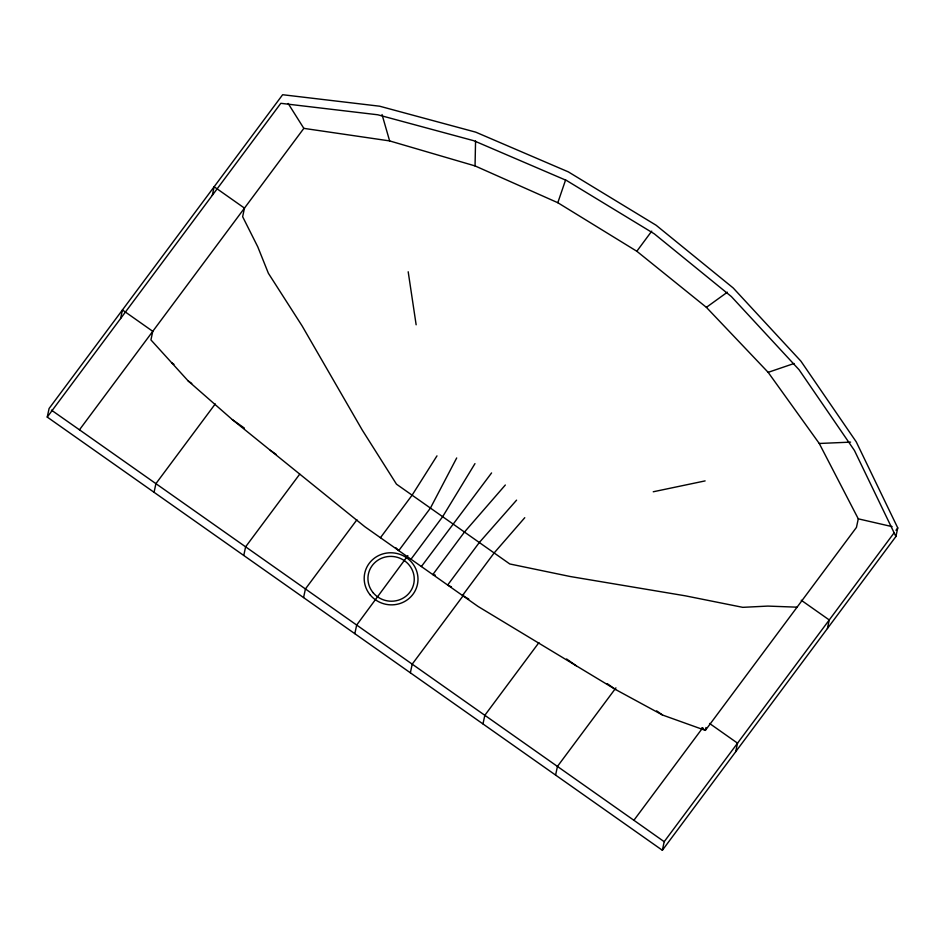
<?xml version="1.0" encoding="UTF-8"?>
<svg xmlns="http://www.w3.org/2000/svg" width="945" height="945" viewBox="0 0 945 945"><rect width="100%" height="100%" fill="white"/><g stroke="black" fill="none" stroke-linecap="round" stroke-linejoin="round"><path stroke-width="1.42" d="M120.594 318.536L122.437 309.96L152.771 331.329L150.928 339.905L188.197 380.965L232.375 419.651L364.817 526.708L478.111 606.489L615.573 689.519L662.575 715.046L705.36 730.379L856.442 527.416L858.284 518.84L819.256 443.477L768.155 372.342L706.387 307.349L636.824 251.252L557.81 202.714L475.051 165.918L475.559 140.97M47.25 417.076L49.093 408.5L282.638 94.724L379.63 106.206L475.737 132.158L568.37 171.895L656.114 225.241L733.202 287.977L800.911 361.167L856.264 441.894L897.75 527.924L895.907 536.5L662.362 850.276L47.25 417.076L280.807 103.312L377.787 114.782L473.906 140.746L566.528 180.471L654.283 233.817L731.359 296.553L799.068 369.743L854.434 450.47L895.907 536.5M212.306 195.332L214.137 186.756L244.471 208.124L242.641 216.7L257.784 246.858L268.368 273.259L302.128 325.942L362.23 430.01L396.475 484.171L509.768 563.964L570.296 576.533L685.326 595.822L742.746 607.34L767.86 606.088L797.072 607.174M154.082 492.227L155.913 483.651L215.259 403.928M243.775 555.4L245.617 546.824L299.73 474.142M303.581 597.523L305.424 588.948L356.915 519.774M354.836 633.622L356.678 625.047L407.862 555.66M410.366 672.734L412.209 664.158L463.7 594.984M482.989 723.87L484.832 715.294L538.933 642.6M555.601 775.018L557.444 766.43L615.916 687.889M662.362 850.276L664.193 841.688L894.242 532.649M705.36 730.379L705.974 727.52M735.694 751.736L737.537 743.16L709.541 723.445M827.407 628.531L829.249 619.955L801.242 600.24M557.81 202.714L565.606 179.928M456.695 457.959L430.424 508.091L398.766 550.616L395.754 547.675M474.969 463.629L442.65 516.691L410.992 559.227M436.98 455.868L412.103 495.18L380.445 537.705M636.824 251.252L651.731 231.147M51.42 410.13L79.463 429.81L303.841 128.366L389.623 140.911L475.051 165.918M421.375 566.539L491.577 472.937M79.463 429.81L633.894 820.284L702.844 727.662M895.99 530.287L897.75 527.924M505.327 485.009L464.467 532.059L432.81 574.595L435.397 575.186M524.77 517.695L494.14 552.955L462.483 595.492L468.767 599.035M516.584 500.141L479.304 542.513L447.646 585.038L451.438 586.892M706.387 307.349L727.366 292.194M768.155 372.342L794.083 363.494M653.243 491.778L705.124 480.899M819.256 443.477L850.571 442.13M858.284 518.84L892.115 526.625M701.781 727.851L704.167 729.54M171.577 362.667L173.963 364.357M188.197 380.965L191.764 383.481M656.633 710.864L662.575 715.046M232.375 419.651L244.389 428.109M607.174 683.601L615.573 689.519M270.258 450.269L276.283 454.521M566.587 658.972L576.226 665.764M633.894 820.284L664.193 841.688M288.142 103.454L303.841 128.366M382.028 114.534L389.623 140.911M408.193 271.77L416.143 324.796M373.228 592.822A23.2 22.385 12.1 0 0 412.788 586.963A23.2 22.385 12.1 0 0 387.261 556.652A23.2 22.385 12.1 0 0 373.228 592.822M370.334 595.09A26.944 25.999 12.1 0 0 416.296 588.286A26.944 25.999 12.1 0 0 386.647 553.073A26.944 25.999 12.1 0 0 370.334 595.09"/></g></svg>
